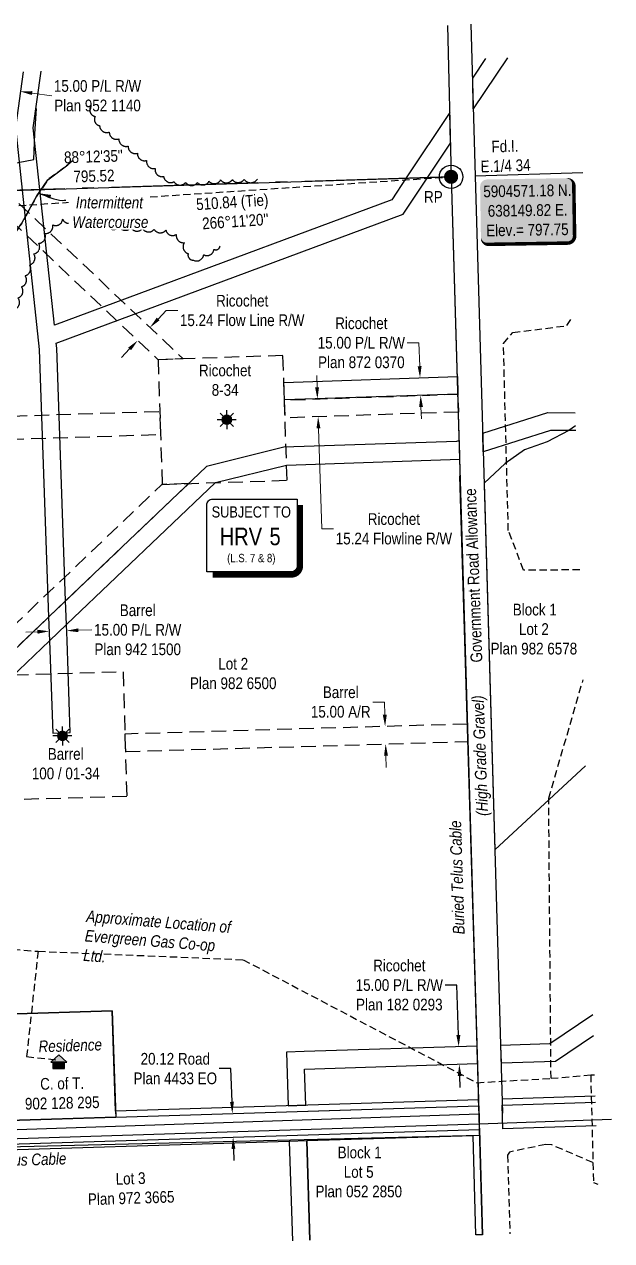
# Model space of a CAD drawing. Extents: x 633830 to 642643, y 5901646 to 5905452.
# Drawn here: x 637786 to 638287, y 5903662 to 5904701 of the extents above; entities that cross this region are included whole.
import ezdxf
from ezdxf.enums import TextEntityAlignment as Align

# ---------------------------------------------------------------- set-up
doc = ezdxf.new("R2010")
doc.units = 0
doc.header["$LTSCALE"] = 5
doc.header["$PDSIZE"] = 5
for name, pattern in [('0', [1, 1, 0]), ('foc-ACCESSROAD', [3.75, 2.5, -1.25]), ('foc-FLOWLINE', [3.75, 2.5, -1.25]), ('foc-QUARTERLINE', [33, 25, -3, 2, -3]), ('foc-TIELINE', [1.875, 1.25, -0.625]), ('UG_PIPE', [1.875, 1.25, -0.625])]:
    doc.linetypes.add(name, pattern=pattern)
doc.layers.get('Defpoints').update_dxf_attribs({"color": 9})
for name, color, linetype in [('35', 37, 'Continuous'), ('AS-FENCE', 48, 'foc-FENCE'), ('AS-PIPE-UG', 44, 'UG_PIPE'), ('AS-PIPE-UG-T', 44, 'Continuous'), ('AS-RESIDENCE', 14, 'Continuous'), ('AS-TELUS', 224, 'foc-TEL'), ('C-AR', 13, 'foc-ACCESSROAD'), ('CG-NOTES', 7, 'Continuous'), ('CTW', 7, 'Continuous'), ('DETAIL-T', 7, 'Continuous'), ('F-AR', 190, 'foc-ACCESSROAD'), ('F-FLOWLINE', 190, 'foc-FLOWLINE'), ('F-RW', 190, 'Continuous'), ('F-WS', 190, 'foc-ACCESSROAD'), ('F-WS-S', 190, 'Continuous'), ('L-BD', 7, 'Continuous'), ('L-MON-T', 1, 'Continuous'), ('L-QSEC', 8, 'foc-QUARTERLINE'), ('L-ROAD-T', 7, 'Continuous'), ('L-SEC', 7, 'Continuous'), ('L-TIE', 7, 'foc-TIELINE'), ('L-TITLEDB', 4, 'Continuous'), ('L-TITLEDB-T', 4, 'Continuous'), ('T-BUSH', 110, '0'), ('T-WATER-T', 170, 'Continuous'), ('WATERCOURSE', 146, 'foc-TIELINE')]:
    doc.layers.add(name, color=color, linetype=linetype)
for name, color, linetype, lineweight in [('C-AR-T', 13, 'Continuous', 9), ('F-AR-T', 190, 'Continuous', 9), ('F-FLOWLINE-T', 190, 'Continuous', 9), ('F-RW-T', 190, 'Continuous', 9), ('F-WS-T', 190, 'Continuous', 9), ('T-TEXT', 48, 'Continuous', 18)]:
    doc.layers.add(name, color=color, linetype=linetype, lineweight=lineweight)
doc.styles.add('80', font='ARIALN.TTF', dxfattribs={"height": 10})
doc.styles.add('80CG', font='ARIALN.TTF', dxfattribs={"height": 10})
doc.styles.add('80L', font='ARIALN.TTF', dxfattribs={"height": 10})
doc.styles.add('80LS', font='ARIALNI.TTF', dxfattribs={"height": 10})
doc.styles.add('foc-LtypeFont', font='ARIALN.TTF', dxfattribs={"height": 7.35})
doc.styles.add('HRV', font='ARIALN.TTF', dxfattribs={"height": 3})
doc.linetypes.add('foc-FENCE', pattern='A,10,-1,["X",foc-LtypeFont,S=0.2,R=0,X=-0.625,Y=-0.75],-1.24', length=12.24)
doc.linetypes.add('foc-TEL', pattern='A,2,-1,["T",foc-LtypeFont,S=0.2,R=0,X=-0.425,Y=-0.75],-1.24,8', length=12.24)
doc.linetypes.add('foc-TOPO-flowdirection-NOLINE', pattern='A,0,[">",foc-LtypeFont,S=0.3,R=0,X=0,Y=-0.945],-20,[">",foc-LtypeFont,S=0.3,R=0,X=0,Y=-0.945],0', length=20)
doc.dimstyles.new('Compass 5 000', dxfattribs={"dimscale": 5, "dimtxt": 9, "dimasz": 2, "dimexe": 0.2, "dimexo": 0.0625, "dimgap": 0.5, "dimtad": 0, "dimtih": 1, "dimtoh": 1, "dimzin": 0, "dimdsep": 46, "dimtxsty": '80CG', "dimcen": 0.1, "dimse1": 1, "dimse2": 1, "dimclrd": 256, "dimclrt": 256, "dimaunit": 1, "dimadec": 4, "dimazin": 0, "dimtfac": 0.06, "dimtofl": 0, "dimtmove": 0, "dimatfit": 1, "dimfxl": 0.2, "dimtolj": 1, "dimtzin": 0, "dimlwd": -1, "dimarcsym": 0})

# ---------------------------------------------------------------- blocks, each defined once
blk = doc.blocks.new('*D33')
at = {"layer": 'Defpoints', "color": 0, "transparency": 16777216}
for p in [(637940.5, 5903769.9), (637963.1, 5903770.6), (637941.2, 5903749.7)]:
    blk.add_point(p, dxfattribs=at)
at = {"layer": 'L-TITLEDB-T', "transparency": 16777216}
for p, q in [((637961.9, 5903809), (637951.9, 5903809)), ((637962.8, 5903780.6), (637961.9, 5903809)), ((637964, 5903740.4), (637964.3, 5903730.4))]:
    blk.add_line(p, q, dxfattribs=at)
for points in [[(637964.4, 5903780.7), (637961.1, 5903780.6), (637963.1, 5903770.6)], [(637965.7, 5903740.5), (637962.4, 5903740.4), (637963.7, 5903750.4)]]:
    blk.add_solid(points, dxfattribs=at)
at = {"layer": 'L-TITLEDB-T', "transparency": 16777216, "insert": (637914.4, 5903809), "char_height": 10, "attachment_point": 5, "style": '80CG'}
blk.add_mtext('\\A1;20.12 Road\\PPlan 4433 EO', dxfattribs=at)
blk = doc.blocks.new('*D36')
at = {"layer": 'Defpoints', "color": 0, "transparency": 16777216}
for p in [(638156.3, 5903827.7), (638086.3, 5903825.5), (638086.8, 5903810.6)]:
    blk.add_point(p, dxfattribs=at)
at = {"layer": 'F-RW', "transparency": 16777216}
for p, q in [((638154.7, 5903880.4), (638144.7, 5903880.4)), ((638156, 5903837.7), (638154.7, 5903880.4)), ((638157.1, 5903802.8), (638157.4, 5903792.8))]:
    blk.add_line(p, q, dxfattribs=at)
for points in [[(638157.7, 5903837.8), (638154.3, 5903837.7), (638156.3, 5903827.7)], [(638158.8, 5903802.8), (638155.5, 5903802.7), (638156.8, 5903812.8)]]:
    blk.add_solid(points, dxfattribs=at)
at = {"layer": 'F-RW', "transparency": 16777216, "insert": (638105.6, 5903880.4), "char_height": 10, "attachment_point": 5, "style": '80CG'}
blk.add_mtext('\\A1;Ricochet\\P15.00 P/L R/W\\PPlan 182 0293', dxfattribs=at)
blk = doc.blocks.new('*D37')
at = {"layer": 'Defpoints', "color": 0, "transparency": 16777216}
for p in [(637908.3, 5904292.4), (637918.8, 5904281.4), (637737.1, 5904107.9)]:
    blk.add_point(p, dxfattribs=at)
at = {"layer": 'F-RW-T', "transparency": 16777216}
for p, q in [((637712.2, 5904134), (637702.2, 5904134)), ((637719.7, 5904126.2), (637712.2, 5904134)), ((637744, 5904100.7), (637750.9, 5904093.4))]:
    blk.add_line(p, q, dxfattribs=at)
for points in [[(637720.9, 5904127.3), (637718.5, 5904125), (637726.6, 5904118.9)], [(637745.2, 5904101.8), (637742.8, 5904099.5), (637737.1, 5904107.9)]]:
    blk.add_solid(points, dxfattribs=at)
at = {"layer": 'F-RW-T', "transparency": 16777216, "insert": (637663.1, 5904134), "char_height": 10, "attachment_point": 5, "style": '80CG'}
blk.add_mtext('\\A1;Ricochet\\P15.24 P/L R/W\\PPlan 842 1052', dxfattribs=at)
blk = doc.blocks.new('*D38')
at = {"layer": 'Defpoints', "color": 0, "transparency": 16777216}
for p in [(638092.8, 5904398.3), (638123.3, 5904399.4), (638093.3, 5904383.4)]:
    blk.add_point(p, dxfattribs=at)
at = {"layer": 'F-RW-T', "transparency": 16777216}
for p, q in [((638122.3, 5904429.3), (638112.3, 5904429.3)), ((638123, 5904409.4), (638122.3, 5904429.3)), ((638124.1, 5904374.4), (638124.5, 5904364.4))]:
    blk.add_line(p, q, dxfattribs=at)
for points in [[(638124.6, 5904409.4), (638121.3, 5904409.3), (638123.3, 5904399.4)], [(638125.8, 5904374.5), (638122.5, 5904374.4), (638123.8, 5904384.4)]]:
    blk.add_solid(points, dxfattribs=at)
at = {"layer": 'F-RW-T', "transparency": 16777216, "insert": (638073.2, 5904429.3), "char_height": 10, "attachment_point": 5, "style": '80CG'}
blk.add_mtext('\\A1;Ricochet\\P15.00 P/L R/W\\PPlan 872 0370', dxfattribs=at)
blk = doc.blocks.new('*D39')
at = {"layer": 'Defpoints', "color": 0, "transparency": 16777216}
for p in [(637802, 5904316.1), (637817, 5904316.7), (637821.7, 5904183.3)]:
    blk.add_point(p, dxfattribs=at)
at = {"layer": 'F-RW-T', "transparency": 16777216}
for p, q in [((637796.7, 5904182.4), (637786.7, 5904182.1)), ((637831.7, 5904183.6), (637843.2, 5904184))]:
    blk.add_line(p, q, dxfattribs=at)
for points in [[(637796.6, 5904184.1), (637796.8, 5904180.7), (637806.7, 5904182.8)], [(637831.6, 5904185.3), (637831.7, 5904182), (637821.7, 5904183.3)]]:
    blk.add_solid(points, dxfattribs=at)
at = {"layer": 'F-RW-T', "transparency": 16777216, "insert": (637882.3, 5904184), "char_height": 10, "attachment_point": 5, "style": '80CG'}
blk.add_mtext('\\A1;Barrel\\P15.00 P/L R/W\\PPlan 942 1500', dxfattribs=at)
blk = doc.blocks.new('GAS')
h = blk.add_hatch(color=255)
h.dxf.hatch_style = 1
edge = h.paths.add_edge_path()
edge.add_arc((0, 0), 0.9, 0, 360)
for p, q in [((-0.81, 0), (-1.62, 0)), ((-0.57, 0.57), (-1.14, 1.14)), ((0, 0.81), (0, 1.62)), ((0.57, 0.57), (1.14, 1.14)), ((1.62, 0), (0.81, 0)), ((-0.57, -0.57), (-1.14, -1.14)), ((0, -0.81), (0, -1.62)), ((1.14, -1.14), (0.57, -0.57))]:
    blk.add_line(p, q)
blk.add_circle((0, 0), 0.8)
blk = doc.blocks.new('*D52')
at = {"layer": 'Defpoints', "color": 0, "transparency": 16777216}
for p in [(638039.8, 5904099.9), (638093.5, 5904101.5), (638040.3, 5904084.9)]:
    blk.add_point(p, dxfattribs=at)
at = {"layer": 'F-AR-T', "transparency": 16777216}
for p, q in [((638092.9, 5904122.3), (638082.9, 5904122.3)), ((638093.2, 5904111.5), (638092.9, 5904122.3)), ((638094.2, 5904076.5), (638094.5, 5904066.5))]:
    blk.add_line(p, q, dxfattribs=at)
for points in [[(638094.9, 5904111.5), (638091.5, 5904111.4), (638093.5, 5904101.5)], [(638095.9, 5904076.5), (638092.6, 5904076.4), (638093.9, 5904086.5)]]:
    blk.add_solid(points, dxfattribs=at)
at = {"layer": 'F-AR-T', "transparency": 16777216, "insert": (638055.6, 5904122.3), "char_height": 10, "attachment_point": 5, "style": '80CG'}
blk.add_mtext('\\A1;Barrel\\P15.00 A/R', dxfattribs=at)
blk = doc.blocks.new('*D53')
at = {"layer": 'Defpoints', "color": 0, "transparency": 16777216}
for p in [(637767.4, 5904646.1), (637764.7, 5904627.1), (637779.6, 5904625.1)]:
    blk.add_point(p, dxfattribs=at)
at = {"layer": 'F-RW-T', "transparency": 16777216}
for p, q in [((637757.5, 5904647.5), (637747.6, 5904648.9)), ((637792.1, 5904642.7), (637808.9, 5904640.4))]:
    blk.add_line(p, q, dxfattribs=at)
for points in [[(637757.7, 5904649.1), (637757.2, 5904645.8), (637767.4, 5904646.1)], [(637792.4, 5904644.4), (637791.9, 5904641.1), (637782.2, 5904644.1)]]:
    blk.add_solid(points, dxfattribs=at)
at = {"layer": 'F-RW-T', "transparency": 16777216, "insert": (637848, 5904640.4), "char_height": 10, "attachment_point": 5, "style": '80CG'}
blk.add_mtext('\\A1;15.00 P/L R/W\\PPlan 952 1140', dxfattribs=at)
blk = doc.blocks.new('HRV')
blk.add_lwpolyline([(-35.1, 31.6), (37.2, 31.6), (37.2, -25.5, -0.414214), (32.2, -30.5), (-40.1, -30.5), (-40.1, 26.6, -0.414214)], format="xyb", close=True)
at = {"const_width": 5, "flags": 128}
blk.add_lwpolyline([(-35.1, -33), (32.2, -33, 0.414214), (39.7, -25.5), (39.7, 26.6)], format="xyb", dxfattribs=at)
at = {"style": '80L'}
blk.add_text('SUBJECT TO', height=9.5, dxfattribs=at).set_placement((-2, 13.1), align=Align.BOTTOM_CENTER)
blk.add_attdef('(N.W.1/4 00)', text='', height=7.12, dxfattribs=at).set_placement((-2, -24.4), align=Align.BOTTOM_CENTER)
at = {"layer": 'CTW', "color": 3, "style": 'HRV'}
blk.add_text('HRV', height=15, dxfattribs=at).set_placement((-10.9, -0.2), align=Align.MIDDLE_CENTER)
blk.add_attdef('0', text='', height=15, dxfattribs=at).set_placement((18.3, -0.2), align=Align.MIDDLE_CENTER)
blk = doc.blocks.new('res_occ')
for points in [[(0.1, 0.89), (-1.26, -0.37), (1.46, -0.37)], [(-0.9, -1.43), (1.1, -1.43), (1.1, -0.37), (-0.9, -0.37)]]:
    blk.add_hatch(color=14).paths.add_polyline_path(points)
at = {"color": 14}
for points in [[(0.1, 0.89), (-1.26, -0.37), (1.46, -0.37)], [(-0.9, -1.43), (1.1, -1.43), (1.1, -0.37), (-0.9, -0.37)]]:
    blk.add_lwpolyline(points, close=True, dxfattribs=at)
blk = doc.blocks.new('*U72')
at = {"layer": '35', "color": 3}
blk.add_circle((0, 0), 10, dxfattribs=at)
at = {"layer": '35', "color": 3, "style": '80'}
blk.add_attdef('RP_001', (-23.1, -22.2), '', height=10, dxfattribs=at)
blk = doc.blocks.new('*U77')
h = blk.add_hatch(color=254)
edge = h.paths.add_edge_path()
edge.add_line((-34, -28.5), (34, -28.5))
edge.add_arc((34, -22.5), 6, 270, 360)
edge.add_line((40, -22.5), (40, 21))
edge.add_arc((34, 21), 6, 0, 90)
edge.add_line((34, 27), (-34, 27))
edge.add_arc((-34, 21), 6, 90, 180)
edge.add_line((-40, 21), (-40, -22.5))
edge.add_arc((-34, -22.5), 6, 180, 270)
at = {"color": 1, "flags": 128}
blk.add_lwpolyline([(-34, -28.5, 3, 3, 0), (34, -28.5, 3, 3, 0.414214), (40, -22.5, 3, 3, 0), (40, 21, 3, 0, 0.414214), (34, 27, 0, 0, 0), (-34, 27, 0, 0, 0.414214), (-40, 21, 0, 0, 0), (-40, -22.5, 0, 3, 0.414214)], format="xyseb", close=True, dxfattribs=at)
blk.add_lwpolyline([(-21.2, -12.2, 0, 10, 0), (0, 0, 5, 5, 0)], format="xyseb", dxfattribs=at)
at = {"color": 1, "style": '80'}
blk.add_attdef('ENTER_TEXT_001', (-36, -5), '', height=10, dxfattribs=at)
blk = doc.blocks.new('*D78')
at = {"layer": 'C-AR-T', "transparency": 16777216}
for p, q in [((637744.6, 5904375.6), (637744.2, 5904385.6)), ((637745.7, 5904340.6), (637746.1, 5904330.6)), ((637748, 5904273.6), (637746.1, 5904330.6)), ((637738, 5904273.6), (637748, 5904273.6))]:
    blk.add_line(p, q, dxfattribs=at)
for points in [[(637746.2, 5904375.7), (637742.9, 5904375.6), (637744.9, 5904365.6)], [(637747.4, 5904340.7), (637744.1, 5904340.6), (637745.4, 5904350.6)]]:
    blk.add_solid(points, dxfattribs=at)
at = {"layer": 'Defpoints', "color": 0, "transparency": 16777216}
for p in [(637849.8, 5904369.1), (637745.4, 5904350.6), (637850.3, 5904354.1)]:
    blk.add_point(p, dxfattribs=at)
at = {"layer": 'C-AR-T', "transparency": 16777216, "insert": (637703.6, 5904273.6), "char_height": 10, "attachment_point": 5, "style": '80CG'}
blk.add_mtext('\\A1;Obsidian\\P15.00 A/R \\PBy Compass', dxfattribs=at)
blk = doc.blocks.new('*D86')
at = {"layer": 'Defpoints', "color": 0, "transparency": 16777216}
for p in [(638035.7, 5904381.4), (638111.1, 5904383.9), (638111.6, 5904368.7)]:
    blk.add_point(p, dxfattribs=at)
at = {"layer": 'F-FLOWLINE-T', "transparency": 16777216}
for p, q in [((638035.4, 5904391.3), (638035.1, 5904401.3)), ((638036.6, 5904356.1), (638039.5, 5904270.3)), ((638039.5, 5904270.3), (638049.5, 5904270.3))]:
    blk.add_line(p, q, dxfattribs=at)
for points in [[(638037.1, 5904391.4), (638033.7, 5904391.3), (638035.7, 5904381.4)], [(638038.3, 5904356.2), (638034.9, 5904356.1), (638036.3, 5904366.1)]]:
    blk.add_solid(points, dxfattribs=at)
at = {"layer": 'F-FLOWLINE-T', "transparency": 16777216, "insert": (638101, 5904270.3), "char_height": 10, "attachment_point": 5, "style": '80CG'}
blk.add_mtext('\\A1;Ricochet\\P15.24 Flowline R/W', dxfattribs=at)
blk = doc.blocks.new('*D93')
at = {"layer": 'Defpoints', "color": 0, "transparency": 16777216}
for p in [(637891.1, 5904444), (637892.8, 5904442.4), (637880.6, 5904432.9)]:
    blk.add_point(p, dxfattribs=at)
at = {"layer": 'F-FLOWLINE-T', "transparency": 16777216}
for p, q in [((637899.7, 5904449.6), (637906.5, 5904456.9)), ((637906.5, 5904456.9), (637916.5, 5904456.9)), ((637875.4, 5904424.1), (637868.6, 5904416.8))]:
    blk.add_line(p, q, dxfattribs=at)
for points in [[(637898.5, 5904450.8), (637900.9, 5904448.5), (637892.8, 5904442.4)], [(637874.2, 5904425.2), (637876.6, 5904422.9), (637882.3, 5904431.3)]]:
    blk.add_solid(points, dxfattribs=at)
at = {"layer": 'F-FLOWLINE-T', "transparency": 16777216, "insert": (637971.5, 5904456.9), "char_height": 10, "attachment_point": 5, "style": '80CG'}
blk.add_mtext('\\A1;Ricochet\\P15.24 Flow Line R/W', dxfattribs=at)
blk = doc.blocks.new('fdia')
at = {"color": 255, "const_width": 1}
blk.add_lwpolyline([(-0.5, 0, 1), (0.5, 0, 1)], format="xyb", close=True, dxfattribs=at)
blk = doc.blocks.new('Fdiaa')
blk.add_blockref('fdia', (0, 0))
blk = doc.blocks.new('fdib')
at = {"color": 1, "const_width": 1.6}
blk.add_lwpolyline([(-0.4, 0, 1), (0.4, 0, 1)], format="xyb", close=True, dxfattribs=at)
at = {"color": 1}
blk.add_circle((0, 0), 0.8, dxfattribs=at)
blk = doc.blocks.new('Fdibb')
blk.add_blockref('fdib', (0, 0))
blk = doc.blocks.new('fdicc')
for name in ['Fdibb', 'Fdiaa']:
    blk.add_blockref(name, (0, 0))
blk = doc.blocks.new('FDI')
blk.add_blockref('fdicc', (0, 0))

msp = doc.modelspace()

# ---------------------------------------------------------------- linework, layer by layer
at = {"layer": 'AS-FENCE', "flags": 128}
msp.add_lwpolyline([(637350.6, 5904566.948), (637368.977, 5904559.501), (637401.006, 5904553.228), (637413.152, 5904553.21), (637446.986, 5904555.825), (637491.59, 5904556.933), (637553.613, 5904556.251), (637617.317, 5904559.65), (637662.265, 5904564.128), (637743.521, 5904565.371), (637749.537, 5904575.303), (637753.418, 5904577.516), (637766.772, 5904580.948), (637793.684, 5904586.04), (637794.435, 5904608), (637795.909, 5904629.585)], dxfattribs=at)
at = {"layer": 'AS-PIPE-UG'}
for p, q in [((637476.686, 5903934.004), (637797.231, 5903909.317)), ((638235.115, 5903800.76), (638268.963, 5903803.613)), ((638268.963, 5903803.613), (638272.323, 5903803.625)), ((638268.963, 5903803.613), (638270.933, 5903728.695))]:
    msp.add_line(p, q, dxfattribs=at)
for points in [[(638259.688, 5904235.214), (638211.669, 5904235.061), (638198.641, 5904269.001), (638194.487, 5904428.715), (638202.594, 5904438.107), (638248.722, 5904444.008), (638253.361, 5904451.327)], [(638235.115, 5903800.76), (638233.108, 5904040.111), (638262.441, 5904141.187)], [(637797.231, 5903909.317), (637787.469, 5903819.354), (637814.408, 5903816.333)], [(637797.231, 5903909.317), (637972.331, 5903902.106), (638171.809, 5903796.981), (638235.115, 5903800.76)], [(638270.933, 5903728.695), (638235.674, 5903743.838), (638230.647, 5903744.183), (638199.576, 5903737.744), (638197.964, 5903734.94), (638199.985, 5903667.853)], [(638270.933, 5903728.695), (638271.382, 5903711.61), (638275.058, 5903710.202)]]:
    msp.add_lwpolyline(points, dxfattribs=at)
at = {"layer": 'AS-TELUS', "flags": 128}
for points in [[(638176.607, 5903667.113), (638172.003, 5903828.294), (638157.312, 5904315.464)], [(638173.382, 5903761.856), (638286.858, 5903765.72)], [(636558.211, 5903705.174), (637135.604, 5903721.515), (637135.256, 5903728.823), (638173.382, 5903761.856)]]:
    msp.add_lwpolyline(points, dxfattribs=at)
at = {"layer": 'C-AR', "flags": 128}
msp.add_lwpolyline([(637710.328, 5904390.669), (637737.079, 5904365.545), (637750.496, 5904365.963), (637758.778, 5904366.221), (637901.141, 5904370.661), (637901.817, 5904350.679), (637759.401, 5904346.237), (637759.401, 5904346.237), (637729.427, 5904345.302), (637711.213, 5904362.408)], close=True, dxfattribs=at)
at = {"layer": 'F-AR'}
msp.add_lwpolyline([(637871.362, 5904094.956), (637871.801, 5904079.967), (638164.34, 5904088.53), (638163.901, 5904103.52)], close=True, dxfattribs=at)
at = {"layer": 'F-FLOWLINE', "flags": 128}
for points in [[(637747.808, 5904558.673), (637769.262, 5904559.34), (637921.073, 5904415.596), (637899.668, 5904414.882), (637747.808, 5904558.673)], [(637925.796, 5904309.046), (637902.933, 5904308.282), (637582.497, 5904002.352), (637605.255, 5904003.015), (637925.796, 5904309.046)]]:
    msp.add_lwpolyline(points, dxfattribs=at)
msp.add_lwpolyline([(638156.175, 5904370.175), (638008.165, 5904365.174), (638007.649, 5904380.401), (638155.66, 5904385.402)], close=True, dxfattribs=at)
at = {"layer": 'F-RW', "flags": 128}
for points in [[(638197.835, 5904672.821), (638168.788, 5904629.204), (638168.259, 5904655.47), (638179.462, 5904672.291)], [(637784.556, 5904660.9), (637777.965, 5904613.241), (637783.741, 5904559.854), (637798.297, 5904423.72), (637806.267, 5904194.96), (637806.971, 5904174.489), (637809.714, 5904095.803), (637824.698, 5904096.33), (637821.953, 5904175.016), (637821.498, 5904188.444), (637820.788, 5904208.822), (637813.263, 5904424.785), (637812.8, 5904429.109), (638108.925, 5904539.236), (638149.262, 5904599.884), (638148.733, 5904626.149), (638111.518, 5904570.207), (638099.123, 5904551.611), (637811.147, 5904444.495), (637798.741, 5904560.223), (637793.073, 5904613.012), (637799.756, 5904661.338)], [(638256.2, 5904354.346), (638250.445, 5904354.396), (638234.543, 5904354.486), (638177.256, 5904336.215), (638176.796, 5904352.042), (638232.279, 5904369.747), (638255.754, 5904369.583)], [(638270.821, 5903854.938), (638234.107, 5903830.272), (638192.023, 5903828.882), (638192.465, 5903813.942), (638238.887, 5903815.443), (638271.34, 5903837.221)], [(638029.234, 5903662.461), (638026.695, 5903747.227), (638011.706, 5903746.762), (638014.396, 5903661.993)]]:
    msp.add_lwpolyline(points, dxfattribs=at)
for points in [[(638007.526, 5904380.463), (638007.025, 5904395.46), (638155.278, 5904400.445), (638155.673, 5904385.51)], [(637605.255, 5904003.015), (637615.519, 5904003.314), (637615.845, 5903992.132), (637760.966, 5904130.664), (637806.971, 5904174.489), (637821.498, 5904188.444), (637948.698, 5904309.847), (638009.277, 5904324.861), (638157.315, 5904329.902), (638156.848, 5904345.731), (638154.3, 5904345.046), (638007.164, 5904340.032), (637941.109, 5904323.661), (637820.788, 5904208.822), (637806.267, 5904194.96), (637760.317, 5904151.082)], [(638172.432, 5903813.281), (638172.003, 5903828.294), (638024.327, 5903823.557), (638009.318, 5903823.153), (638010.757, 5903777.284), (638025.748, 5903777.757), (638024.792, 5903808.577), (638172.432, 5903813.281)]]:
    msp.add_lwpolyline(points, close=True, dxfattribs=at)
at = {"layer": 'F-WS'}
for points in [[(637899.668, 5904414.882), (637903.228, 5904308.292), (638009.817, 5904311.851), (638006.258, 5904418.441)], [(637763.55, 5904133.126), (637776.57, 5904145.529), (637869.802, 5904148.258), (637872.923, 5904041.654), (637766.319, 5904038.534)]]:
    msp.add_lwpolyline(points, close=True, dxfattribs=at)
at = {"layer": 'L-QSEC'}
for p, q in [((638262.32, 5904574.695), (638170.388, 5904571.821)), ((638149.82, 5904571.178), (636536.268, 5904520.736))]:
    msp.add_line(p, q, dxfattribs=at)
at = {"layer": 'L-SEC'}
for p, q in [((638146.642, 5904700.609), (638149.82, 5904571.178)), ((638166.736, 5904701.492), (638170.39, 5904571.759)), ((638149.82, 5904571.178), (638173.602, 5903770.357)), ((638170.39, 5904571.778), (638193.704, 5903770.942)), ((636583.24, 5903717.02), (638173.602, 5903770.357))]:
    msp.add_line(p, q, dxfattribs=at)
at = {"layer": 'L-TIE'}
msp.add_line((637640.402, 5904537.224), (638149.82, 5904571.178), dxfattribs=at)
at = {"layer": 'L-TITLEDB', "flags": 128}
for points in [[(637747.808, 5904558.673), (638149.82, 5904571.178), (638173.251, 5903782.402), (637863.337, 5903772.641), (637860.618, 5903858.362), (637769.707, 5903855.436)], [(637769.707, 5903855.436), (637860.618, 5903858.362), (637863.503, 5903767.463), (637772.42, 5903764.801)], [(636583.554, 5903706.783), (636582.936, 5903726.883), (636643.673, 5903728.811), (636842.1, 5903735.109), (637378.181, 5903752.034), (637478.062, 5903755.302), (637772.42, 5903764.801), (638173.402, 5903777.222), (638174.138, 5903751.931), (637378.644, 5903732.158), (637148.84, 5903724.823), (636981.162, 5903719.472), (636644.292, 5903708.721)], [(637863.337, 5903772.641), (637863.503, 5903767.463), (638173.402, 5903777.222), (638173.251, 5903782.402)], [(637378.8, 5903726.983), (637378.644, 5903732.158), (638173.991, 5903756.968), (638176.607, 5903667.113), (638170.924, 5903666.948), (638168.726, 5903751.629), (638026.695, 5903747.227), (638011.706, 5903746.762), (637714.6, 5903737.555), (637513.447, 5903731.213)]]:
    msp.add_lwpolyline(points, close=True, dxfattribs=at)
for points in [[(638256.086, 5904358.254), (638250.445, 5904354.396), (638231.815, 5904344.56), (638212.44, 5904337.753), (638196.101, 5904326.215), (638178.029, 5904309.378), (638187.155, 5903995.897), (638264.593, 5904067.679)], [(638272.854, 5903785.486), (638193.364, 5903782.942), (638193.515, 5903777.742), (638273.006, 5903780.288)], [(638273.595, 5903760.181), (638194.1, 5903757.635), (638193.515, 5903777.742), (638273.006, 5903780.288)], [(638170.924, 5903666.948), (638168.726, 5903751.629), (638026.695, 5903747.227), (638029.234, 5903662.461)]]:
    msp.add_lwpolyline(points, dxfattribs=at)
at = {"layer": 'T-BUSH', "flags": 128}
for points in [[(637842.222, 5904631.776, 0.52056705), (637846.024, 5904622.748, 0.52056705), (637849.774, 5904614.926, 0.52056705), (637858.065, 5904609.341, 0.52056705), (637866.219, 5904603.566, 0.52056705), (637874.123, 5904597.445, 0.52056705), (637882.028, 5904591.324, 0.52056705), (637889.903, 5904585.169, 0.52056705), (637897.161, 5904578.295, 0.52056705), (637904.42, 5904571.421, 0.52056705), (637913.299, 5904566.91, 0.52056705), (637923.221, 5904566.419, 0.52056705), (637933.216, 5904566.242, 0.52056705), (637943.149, 5904567.372, 0.52056705), (637953.082, 5904568.503, 0.52056705), (637963.076, 5904568.739, 0.52056705), (637973.071, 5904568.974, 0.52056705), (637984.561, 5904569.244, 0.52056705)], [(637354.642, 5904476.209, 0.52056705), (637354.454, 5904486.205, 0.52056705), (637354.265, 5904496.2, 0.52056705), (637354.077, 5904506.195, 0.52056705), (637357.206, 5904515.335, 0.52056705), (637362.281, 5904523.937, 0.52056705), (637368.965, 5904531.372, 0.52056705), (637375.991, 5904538.445, 0.52056705), (637383.754, 5904544.745, 0.52056705), (637393.193, 5904547.59, 0.52056705), (637403.121, 5904548.081, 0.52056705), (637413.117, 5904547.911, 0.52056705), (637423.113, 5904547.791, 0.52056705), (637433.11, 5904547.679, 0.52056705), (637443.106, 5904547.566, 0.52056705), (637453.101, 5904547.551, 0.52056705), (637463.092, 5904547.917, 0.52056705), (637473.082, 5904548.283, 0.52056705), (637483.072, 5904548.649, 0.52056705), (637493.063, 5904549.015, 0.52056705), (637503.046, 5904549.519, 0.52056705), (637513.023, 5904550.162, 0.52056705), (637522.999, 5904550.806, 0.52056705), (637532.975, 5904551.449, 0.52056705), (637542.961, 5904551.903, 0.52056705), (637552.953, 5904552.226, 0.52056705), (637562.945, 5904552.548, 0.52056705), (637572.937, 5904552.871, 0.52056705), (637582.93, 5904553.107, 0.52056705), (637592.927, 5904553.066, 0.52056705), (637602.924, 5904553.025, 0.52056705), (637612.921, 5904552.985, 0.52056705), (637622.873, 5904552.472, 0.52056705), (637632.701, 5904550.638, 0.52056705), (637642.528, 5904548.804, 0.52056705), (637652.279, 5904546.685, 0.52056705), (637661.701, 5904543.344, 0.52056705), (637671, 5904539.701, 0.52056705), (637680.064, 5904535.483, 0.52056705), (637689.127, 5904531.265, 0.52056705), (637697.024, 5904525.18, 0.52056705), (637704.786, 5904518.879, 0.52056705), (637711.189, 5904511.313, 0.52056705), (637715.394, 5904502.493, 0.52056705), (637717.105, 5904492.643, 0.52056705), (637713.686, 5904483.284, 0.52056705), (637712.111, 5904473.566, 0.52056705), (637712.017, 5904463.57, 0.52056705), (637711.923, 5904453.573, 0.52056705), (637711.83, 5904443.576, 0.52056705), (637711.851, 5904433.58, 0.52056705), (637711.943, 5904423.583, 0.52056705), (637712.229, 5904413.61, 0.52056705), (637714.488, 5904403.871, 0.52056705), (637720.375, 5904396.262, 0.52056705), (637727.135, 5904388.974, 0.52056705), (637732.912, 5904380.815, 0.52056705), (637738.468, 5904377.633, 0.52056705), (637744.372, 5904385.608, 0.52056705), (637749.419, 5904394.213, 0.52056705), (637754.328, 5904402.922, 0.52056705), (637759.129, 5904411.69, 0.52056705), (637763.796, 5904420.531, 0.52056705), (637768.404, 5904429.396, 0.52056705), (637771.34, 5904438.952, 0.52056705), (637774.277, 5904448.508, 0.52056705), (637777.21, 5904458.065, 0.52056705), (637780.135, 5904467.625, 0.52056705), (637783.06, 5904477.184, 0.52056705), (637786.225, 5904486.66, 0.52056705), (637789.931, 5904495.945, 0.52056705), (637793.637, 5904505.229, 0.52056705), (637797.776, 5904514.297, 0.52056705), (637803.011, 5904522.813, 0.52056705), (637809.727, 5904530.098, 0.52056705), (637818.249, 5904534.946, 0.52056705), (637827.06, 5904532.874, 0.52056705), (637836.568, 5904530.54, 0.52056705), (637846.525, 5904529.677, 0.52056705), (637856.502, 5904529.05, 0.52056705), (637866.479, 5904528.422, 0.52056705), (637876.451, 5904527.715, 0.52056705), (637886.422, 5904526.995, 0.52056705), (637896.394, 5904526.275, 0.52056705), (637906.365, 5904525.555, 0.52056705), (637915.324, 5904521.964, 0.52056705), (637922.175, 5904514.938, 0.52056705), (637925.397, 5904505.581, 0.52056705), (637929.73, 5904499.965, 0.52056705), (637938.627, 5904504.522, 0.52056705), (637947.457, 5904509.21, 0.52056705), (637952.554, 5904511.915, 0.52056705)]]:
    msp.add_lwpolyline(points, format="xyb", dxfattribs=at)
at = {"layer": 'WATERCOURSE', "flags": 128}
msp.add_lwpolyline([(637833.188, 5904590.918), (637822.604, 5904581.393), (637805.671, 5904568.693), (637796.146, 5904554.935), (637783.446, 5904531.651), (637776.038, 5904521.068), (637768.629, 5904507.31), (637764.396, 5904502.018), (637749.579, 5904497.785), (637741.113, 5904489.318), (637730.529, 5904485.085), (637723.121, 5904478.735), (637719.946, 5904470.268), (637714.654, 5904457.568), (637714.654, 5904452.276), (637715.712, 5904445.926), (637715.712, 5904437.459), (637717.829, 5904425.818), (637722.062, 5904420.526), (637728.412, 5904412.059), (637734.762, 5904405.709), (637734.762, 5904404.651), (637742.171, 5904397.243)], dxfattribs=at)
at = {"layer": 'WATERCOURSE', "linetype": 'foc-TOPO-flowdirection-NOLINE', "flags": 128}
msp.add_lwpolyline([(637742.171, 5904397.243), (637734.762, 5904404.651), (637734.762, 5904405.709), (637728.412, 5904412.059), (637722.062, 5904420.526), (637717.829, 5904425.818), (637715.712, 5904437.459), (637715.712, 5904445.926), (637714.654, 5904452.276), (637714.654, 5904457.568), (637719.946, 5904470.268), (637723.121, 5904478.735), (637730.529, 5904485.085), (637741.113, 5904489.318), (637749.579, 5904497.785), (637764.396, 5904502.018), (637768.629, 5904507.31), (637776.038, 5904521.068), (637783.446, 5904531.651), (637796.146, 5904554.935), (637805.671, 5904568.693), (637822.604, 5904581.393), (637833.188, 5904590.918)], dxfattribs=at)

# ---------------------------------------------------------------- block references
at = {"layer": '35', "color": 2, "xscale": 0.99971059, "yscale": 0.99971059, "zscale": 0.99971059}
msp.add_blockref('*U72', (638149.82, 5904571.18), dxfattribs=at).add_auto_attribs({'RP_001': 'RP'})
at = {"layer": '35', "xscale": 5.000000000000004, "yscale": 5.000000000000004, "zscale": 5.000000000000004}
msp.add_blockref('FDI', (638149.82, 5904571.18), dxfattribs=at)
at = {"layer": 'AS-RESIDENCE', "xscale": 4.998552950000007, "yscale": 4.998552950000007, "zscale": 4.998552950000007}
msp.add_blockref('res_occ', (637814.408, 5903816.333), dxfattribs=at)
at = {"layer": 'CG-NOTES', "color": 6, "xscale": 0.99971059, "yscale": 0.99971059, "zscale": 0.99971059}
msp.add_blockref('HRV', (637981.269, 5904264.067), dxfattribs=at).add_auto_attribs({'(N.W.1/4 00)': '(L.S. 7 & 8)', '0': '5'})
at = {"layer": 'DETAIL-T'}
ref = msp.add_blockref('*U77', (638214.897, 5904542.485), dxfattribs=dict(at, xscale=0.99971059, yscale=0.99971059, zscale=0.99971059, rotation=0.9138325990676199))
ref.add_attrib('ENTER_TEXT_001', '5904571.18 N.', (638177.405, 5904553.657), dxfattribs={"layer": '0', "color": 1, "height": 9.99711, "rotation": 0.913833, "style": '80'})
ref.add_attrib('ENTER_TEXT_002', '638149.82 E.', (638181.194, 5904537.013), dxfattribs={"layer": '0', "color": 1, "height": 9.99711, "rotation": 0.913833, "style": '80'})
ref.add_attrib('ENTER_TEXT_003', 'Elev.= 797.75', (638179.847, 5904520.287), dxfattribs={"layer": '0', "color": 1, "height": 9.99711, "rotation": 0.913833, "style": '80'})
at = {"layer": 'F-WS-S', "xscale": 4.998552950000012, "yscale": 4.998552950000012, "zscale": 4.998552950000012}
msp.add_blockref('GAS', (637958.328, 5904363.619), dxfattribs=at)
at = {"layer": 'F-WS-S', "color": 6, "xscale": 4.998552950000012, "yscale": 4.998552950000012, "zscale": 4.998552950000012}
msp.add_blockref('GAS', (637818.061, 5904093.396), dxfattribs=at)

# ---------------------------------------------------------------- texts
at = {"layer": 'AS-PIPE-UG-T', "insert": (637838.938, 5903944.353), "char_height": 9.99711, "attachment_point": 1, "rotation": 355.595982, "style": '80L'}
msp.add_mtext_dynamic_manual_height_columns('{\\fArial Narrow|b0|i1|c0|p34;Approximate Location of Evergreen Gas Co-op Ltd.}', width=132.7305, gutter_width=50.014, heights=[0], dxfattribs=at)
at = {"layer": 'AS-RESIDENCE', "insert": (637797.5, 5903832.93), "char_height": 9.99711, "attachment_point": 1, "rotation": 1.822526, "style": '80L'}
msp.add_mtext_dynamic_manual_height_columns('{\\fArial Narrow|b0|i1|c0|p34;Residence}', width=53.94038, gutter_width=50.014, heights=[0], dxfattribs=at)
at = {"layer": 'AS-TELUS', "char_height": 9.99711, "attachment_point": 1, "style": '80L'}
for insert, rotation in [((638151.414, 5903923.573), 91.822526), ((637723.881, 5903734.156), 1.822526)]:
    msp.add_mtext_dynamic_manual_height_columns('{\\fArial Narrow|b0|i1|c0|p34;Buried Telus Cable}', width=132.7305, gutter_width=50.014, heights=[0], dxfattribs=dict(at, insert=insert, rotation=rotation))
at = {"layer": 'F-WS-T', "char_height": 9.99711, "attachment_point": 1, "style": '80L'}
for s, width, insert in [('\\pi0.50274;Ricochet\\P\\pi11.359;8-34', 44.61496, (637934.118, 5904410.713)), ('\\pi14.326;Barrel\\P\\pi0.68037;100 / 01-34', 57.51774, (637791.233, 5904082.939))]:
    msp.add_mtext_dynamic_manual_height_columns(s, width=width, gutter_width=50.014, heights=[0], dxfattribs=dict(at, insert=insert))
at = {"layer": 'L-BD', "insert": (637962.642, 5904554.644), "char_height": 9.99711, "width": 64.36513, "attachment_point": 2, "rotation": 3.813298, "style": '80L'}
msp.add_mtext("510.84 (Tie)\\P 266°11'20''", dxfattribs=at)
at = {"layer": 'L-MON-T', "insert": (638196.024, 5904588.906), "char_height": 9.9971, "width": 42.20238, "attachment_point": 5, "rotation": 1.912697, "style": '80CG'}
msp.add_mtext('\\A1;Fd.I.\\PE.1/4 34', dxfattribs=at)
at = {"layer": 'L-ROAD-T', "style": '80L'}
msp.add_text('Government Road Allowance', height=9.99711, rotation=92.130574, dxfattribs=at).set_placement((638168.809, 5904230.508), align=Align.MIDDLE_CENTER)
at = {"layer": 'L-TITLEDB-T', "char_height": 9.99711, "attachment_point": 1, "style": '80L'}
for s, insert in [('\\pi19.438;Block 1\\P\\pi24.709;Lot 2\\P\\pi0.49745;Plan 982 6578', (638183.046, 5904206.309)), ('\\pi24.709;Lot 2\\P\\pi0.52132;Plan 982 6500', (637926.374, 5904160.048)), ('\\pi19.438;Block 1\\P\\pi24.645;Lot 5\\P\\pi0.52132;Plan 052 2850', (638033.561, 5903742.393))]:
    msp.add_mtext_dynamic_manual_height_columns(s, width=73.47051, gutter_width=50.014, heights=[0], dxfattribs=dict(at, insert=insert))
for s, insert, rotation in [('\\pi18.722;C. of T.\\P\\pi5.3562;902 128 295', (637780.214, 5903800.516), 1.269127), ('\\pi24.679;Lot 3\\P\\pi0.47699;Plan 972 3665', (637838.662, 5903718.965), 1.774933)]:
    msp.add_mtext_dynamic_manual_height_columns(s, width=73.47051, gutter_width=50.014, heights=[0], dxfattribs=dict(at, insert=insert, rotation=rotation))
at = {"layer": 'T-TEXT', "style": '80LS'}
msp.add_text('(High Grade Gravel)', height=9.99711, rotation=92.130574, dxfattribs=at).set_placement((638174.539, 5904076.471), align=Align.MIDDLE_CENTER)

# ---------------------------------------------------------------- dimensions: what is measured, and where the dimension line sits
at = {"layer": 'C-AR-T'}
dim = msp.add_linear_dim(base=(637745.386, 5904350.63), p1=(637849.836, 5904369.127), p2=(637850.337, 5904354.135), angle=271.912636, text='Obsidian\\P15.00 A/R \\PBy Compass', dimstyle='Compass 5 000', override={"dimtmove": 1}, dxfattribs=at)
dim.commit()
dim.dimension.update_dxf_attribs({"geometry": '*D78', "text_midpoint": (637740.039, 5904273.558), "dimtype": 161})
at = {"layer": 'F-AR-T'}
dim = msp.add_linear_dim(base=(638093.499, 5904101.459), p1=(638040.287, 5904084.899), p2=(638039.849, 5904099.888), angle=91.676781, text='Barrel\\P15.00 A/R', dimstyle='Compass 5 000', dxfattribs=at)
dim.commit()
dim.dimension.update_dxf_attribs({"geometry": '*D52', "text_midpoint": (638055.608, 5904122.291), "dimtype": 161})
at = {"layer": 'F-FLOWLINE-T', "color": 3}
dim = msp.add_linear_dim(base=(637892.789, 5904442.377), p1=(637880.589, 5904432.947), p2=(637891.064, 5904444.01), angle=46.563333, text='Ricochet\\P15.24 Flow Line R/W', dimstyle='Compass 5 000', dxfattribs=at)
dim.commit()
dim.dimension.update_dxf_attribs({"geometry": '*D93', "text_midpoint": (637971.54, 5904456.9), "dimtype": 161})
at = {"layer": 'F-FLOWLINE-T'}
dim = msp.add_linear_dim(base=(638035.737, 5904381.35), p1=(638111.631, 5904368.671), p2=(638111.116, 5904383.898), angle=91.935857, text='Ricochet\\P15.24 Flowline R/W', dimstyle='Compass 5 000', dxfattribs=at)
dim.commit()
dim.dimension.update_dxf_attribs({"geometry": '*D86', "text_midpoint": (638100.984, 5904270.313), "dimtype": 161})
at = {"layer": 'F-RW'}
dim = msp.add_linear_dim(base=(638156.326, 5903827.745), p1=(638086.753, 5903810.552), p2=(638086.278, 5903825.523), angle=91.817108, text='Ricochet\\P15.00 P/L R/W\\PPlan 182 0293', dimstyle='Compass 5 000', dxfattribs=at)
dim.commit()
dim.dimension.update_dxf_attribs({"geometry": '*D36', "text_midpoint": (638105.571, 5903880.371), "dimtype": 161})
at = {"layer": 'F-RW-T'}
for base, p1, p2, angle, text, picture, middle in [((638123.29, 5904399.371), (638093.292, 5904383.385), (638092.789, 5904398.345), 91.926876, 'Ricochet\\P15.00 P/L R/W\\PPlan 872 0370', '*D38', (638073.197, 5904429.281)), ((637821.677, 5904183.281), (637802.046, 5904316.131), (637817.03, 5904316.653), 1.995585, 'Barrel\\P15.00 P/L R/W\\PPlan 942 1500', '*D39', (637882.32, 5904184.032)), ((637737.107, 5904107.899), (637908.328, 5904292.374), (637918.845, 5904281.355), 313.66416, 'Ricochet\\P15.24 P/L R/W\\PPlan 842 1052', '*D37', (637663.116, 5904133.993))]:
    dim = msp.add_linear_dim(base=base, p1=p1, p2=p2, angle=angle, text=text, dimstyle='Compass 5 000', dxfattribs=at)
    dim.commit()
    dim.dimension.update_dxf_attribs({"geometry": picture, "text_midpoint": middle, "dimtype": 161})
at = {"layer": 'L-TITLEDB-T'}
dim = msp.add_linear_dim(base=(637963.073, 5903770.608), p1=(637941.172, 5903749.706), p2=(637940.537, 5903769.899), angle=91.801688, text='20.12 Road\\PPlan 4433 EO', dimstyle='Compass 5 000', dxfattribs=at)
dim.commit()
dim.dimension.update_dxf_attribs({"geometry": '*D33', "text_midpoint": (637914.382, 5903809.014), "dimtype": 161})

# ---------------------------------------------------------------- leaders
at = {"layer": 'T-WATER-T', "path_type": 1}
msp.add_leader([(637798.364, 5904557.022), (637818.207, 5904551.051), (637820.897, 5904551.128)], dimstyle='Compass 5 000', override={"dimgap": 0.5, "dimtad": 0}, dxfattribs=at)

# ---------------------------------------------------------------- next in the draw order: texts
at = {"layer": 'L-BD', "insert": (637844.287, 5904593.51), "char_height": 9.9971, "width": 34.52384, "attachment_point": 2, "rotation": 1.7931, "style": '80L', "bg_fill": 3, "box_fill_scale": 1, "bg_fill_color": 256, "bg_fill_transparency": 0}
msp.add_mtext('88°12\'35"\\P795.52', dxfattribs=at)
at = {"layer": 'T-WATER-T', "insert": (637824.932, 5904554.19), "char_height": 10, "attachment_point": 1, "style": '80L', "bg_fill": 3, "box_fill_scale": 1.15, "bg_fill_color": 256, "bg_fill_true_color": 256, "bg_fill_transparency": 0}
msp.add_mtext_dynamic_manual_height_columns('\\pi4.547;{\\fArial Narrow|b0|i1|c0|p34;Intermittent  \\P\\pi1.5388;Watercourse}', width=66.29731, gutter_width=50, heights=[0], dxfattribs=at)

# ---------------------------------------------------------------- next in the draw order: dimensions: what is measured, and where the dimension line sits
at = {"layer": 'F-RW-T'}
dim = msp.add_linear_dim(base=(637767.377, 5904646.127), p1=(637779.601, 5904625.071), p2=(637764.748, 5904627.126), angle=172.122173, text='15.00 P/L R/W\\PPlan 952 1140', dimstyle='Compass 5 000', dxfattribs=at)
dim.commit()
dim.dimension.update_dxf_attribs({"geometry": '*D53', "text_midpoint": (637847.975, 5904640.383), "dimtype": 161})

doc.saveas('drawing.dxf')
